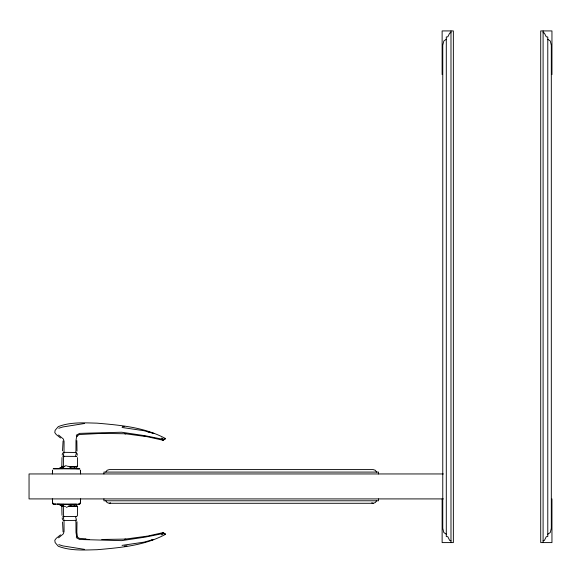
<?xml version="1.0" encoding="UTF-8"?>
<svg xmlns="http://www.w3.org/2000/svg" width="581" height="581" viewBox="0 0 581 581"><rect width="100%" height="100%" fill="white"/><g stroke="black" fill="none" stroke-linecap="round" stroke-linejoin="round"><path stroke-width="0.87" d="M69.582 505.978L77.498 506.145L77.542 515.296L76.815 516.458L62.719 516.553M62.014 457.516L61.775 466.79L64.818 466.579M62.523 450.871L63.068 440.979M52.581 470.211L52.37 473.951L52.61 470.218M76.648 505.092L76.736 504.221L70.279 504.221L70.41 505.121M70.41 467.749L70.279 468.649L76.736 468.649L76.648 467.77M62.196 455.09L62.472 453.282M76.278 537.65L79.648 539.488L121.632 540.642L145.163 537.135L164.205 533.3L164.699 534.222L165.512 534.317L162.912 532.588L165.512 534.317C144.633 545.632 120.325 547.672 97.063 549.713C84.143 550.025 70.591 550.991 58.296 546.256L55.13 542.56L54.788 540.286L56.241 538.34L60.533 534.883M146.47 436.622L124.675 433.666L125.83 433.775L101.74 433.39L79.408 434.523L76.707 436.135L75.995 440.456L75.944 451.11L75.494 452.483L76.452 453.42L75.675 455.359L75.886 456.405L76.815 456.412M75.886 516.458L75.675 517.504L76.452 519.45L75.494 520.387L63.104 520.532M69.582 466.884L77.498 466.717L77.542 457.574M53.241 504.119L52.581 502.652L52.37 498.912L52.61 502.645L53.241 504.119L78.755 504.243L79.815 503.974L80.396 502.652L80.614 498.912L80.367 502.645L79.626 504.235L78.304 503.967M75.087 504.221L74.136 505.978M76.997 451.132L76.837 440.587M76.278 435.213L79.648 433.382L121.632 432.228L145.163 435.735L164.205 439.57L164.699 438.64C167.953 437.856 158.09 443.129 165.512 438.546C144.633 427.231 120.325 425.198 97.063 423.157C84.143 422.845 70.591 421.871 58.296 426.614L55.13 430.31L54.788 432.576L56.241 434.523L60.533 437.987M164.314 439.454L165.062 438.357L165.541 438.72M105.8 472.084L107.107 470.276L109.235 469.586L373.176 469.586L375.297 470.276L376.611 472.084M376.611 500.786L375.297 502.594L373.176 503.284L109.235 503.284L107.107 502.594L105.8 500.786M58.558 537.839L63.38 533.808L64.063 531.433L64.019 520.511L63.314 517.569L64.084 516.538L63.438 515.412L63.38 506.007L61.775 506.073L62.014 515.354M165.062 534.505L165.541 534.15M446.295 39.276L443.797 41.011L442.766 45.209L442.766 528.311L443.797 532.501L446.295 534.244M547.781 534.244L550.28 532.501L551.318 528.311L551.318 45.209L550.28 41.011L547.781 39.276M63.38 506.007L62.465 506.625L61.775 506.073L65.537 506.429M77.607 466.216L76.569 466.87L69.248 466.841M76.438 520.402L75.494 520.387L75.944 521.76L75.995 532.414L76.707 536.728L77.353 536.35L76.837 532.276L76.997 521.731M161.54 534.825L164.205 533.3M109.235 503.284L110.644 502.819M58.768 428.255L62.842 426.955L84.601 423.484M64.716 466.056L66.27 465.584M153.261 539.567L143.986 542.146L122.068 545.377M151.125 540.163L153.653 539.488M145.744 536.488L163.181 532.603M67.766 506.596L76.569 506L77.607 506.647M66.27 507.278L67.214 507.148M124.675 539.197L146.47 536.241M124.305 546.125L126.978 545.828M55.776 504.039L53.249 504.083M59.523 468.693L53.241 468.751L79.815 468.889L76.663 468.758M101.74 539.473L125.83 539.088M450.987 32.659L449.672 33.081L447.835 36.785L446.295 37.024L446.295 536.495L447.835 536.735L449.672 540.432L450.987 540.86M76.438 452.468L63.104 452.338M543.097 540.86L544.404 540.432L546.242 536.735L547.781 536.495L547.781 37.024L546.242 36.785L544.404 33.081L543.097 32.659M62.966 505.179L59.908 505.165L63.482 505.172M63.482 467.698L59.908 467.705L63.765 467.69M63.155 468.555L69.175 468.598M63.59 468.555L69.945 468.555M59.741 468.62L62.879 468.62M443.39 473.951L29.05 473.951L29.05 498.912L443.39 498.912M59.741 504.25L63.619 504.25M63.59 504.308L69.945 504.308M68.405 506.029L71.761 506.036M75.886 456.405L62.719 456.317M85.589 539.248L89.118 539.458M57.178 504.025L59.523 504.177M85.872 538.87L79.408 538.347L76.707 536.728M122.518 426.534L124.305 426.737M66.968 466.158L71.761 466.826M122.068 427.493L143.986 430.724L153.261 433.303M84.601 549.379L62.842 545.908L58.768 544.615M143.994 435.99L163.181 440.267M63.068 531.891L62.523 521.999M147.756 431.806L150.283 432.482M151.968 432.932L154.495 433.608M371.76 502.819L373.176 503.284M63.387 466.833L61.775 466.79L62.465 466.238L63.38 466.855L63.438 457.458L64.084 456.332L63.314 455.293L64.019 452.352L64.063 441.429L63.38 439.062L58.558 435.031M161.54 438.045L164.205 439.57M76.634 466.216L77.498 466.717M76.707 436.135L77.353 436.513M74.136 466.884L75.087 468.649M62.196 517.773L62.472 519.588M77.055 453.42L77.309 455.192M80.367 470.218L80.614 473.951L80.396 470.211M551.95 74.6L551.95 30.924L540.715 30.924L540.715 542.596L551.95 542.596L551.95 498.912M543.097 30.924L543.097 542.596M450.987 30.924L450.987 542.596M442.126 74.6L442.126 30.924L453.362 30.924L453.362 542.596L442.126 542.596L442.126 498.912M378.485 473.951L378.485 472.084L103.926 472.084L103.926 473.951M378.485 498.912L378.485 500.786L103.926 500.786L103.926 498.912"/></g></svg>
